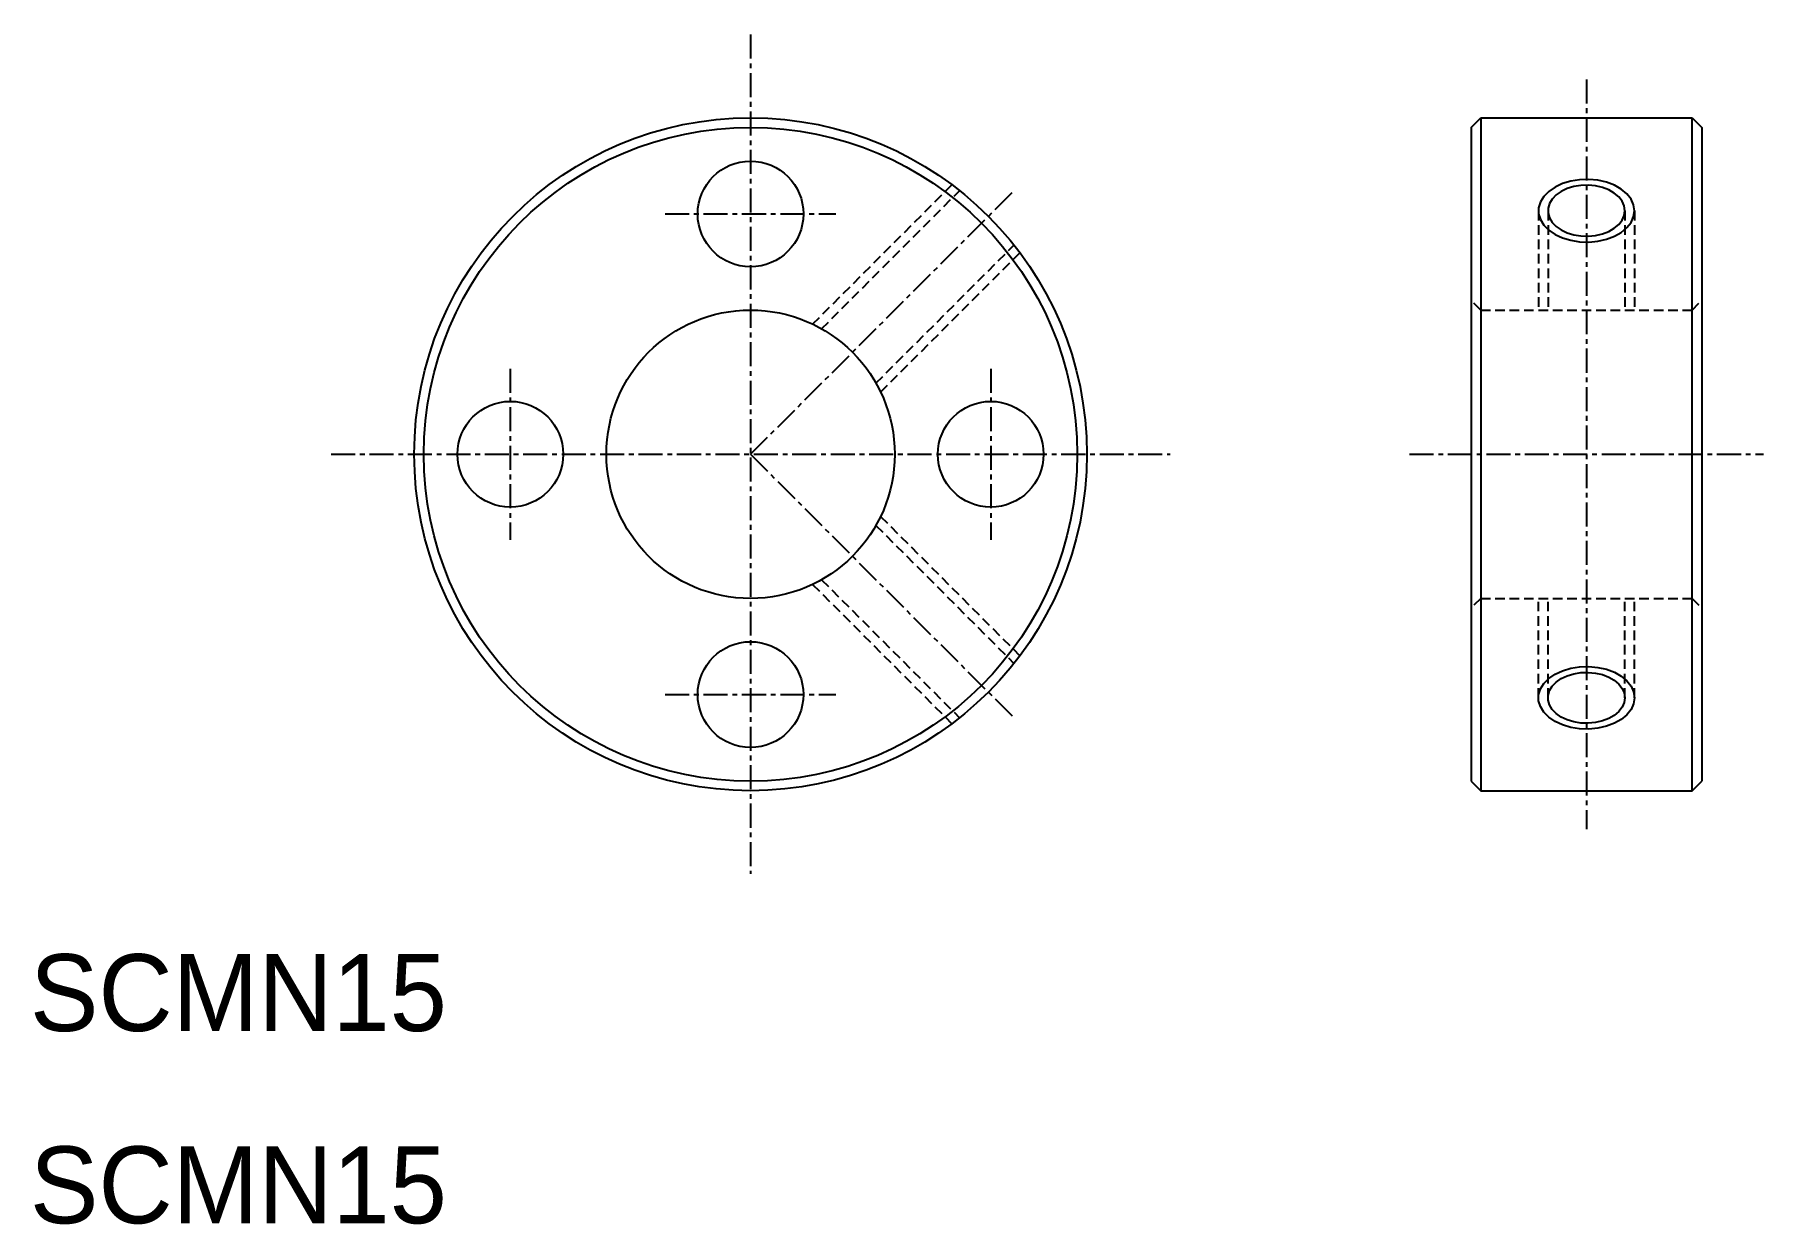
# Model space of a CAD drawing. Extents: x 10.2 to 100.2, y 9.9 to 71.8.
import ezdxf

# ---------------------------------------------------------------- set-up
doc = ezdxf.new("R2010")
doc.units = 0
doc.linetypes.add('CENTER', pattern=[2, 1.25, -0.25, 0.25, -0.25])
doc.linetypes.add('DASHED', pattern=[0.75, 0.5, -0.25])
doc.layers.get('0').update_dxf_attribs({"linetype": 'CONTINUOUS'})
doc.layers.add('CENTER', color=1, linetype='CENTER')

msp = doc.modelspace()

# ---------------------------------------------------------------- linework, layer by layer
at = {"color": 7, "linetype": 'CONTINUOUS'}
for p, q in [((85, 67), (85.5, 67.5)), ((85.5, 67.5), (85.5, 32.5)), ((85.5, 67.5), (96.5, 67.5)), ((88.25, 67.5), (88.25, 67.5)), ((91, 67.5), (91, 67.5)), ((96.5, 32.5), (96.5, 67.5)), ((96.5, 67.5), (97, 67)), ((85, 67), (85, 33)), ((97, 67), (97, 33)), ((85, 33), (85.5, 32.5)), ((85.5, 32.5), (96.5, 32.5)), ((96.5, 32.5), (97, 33))]:
    msp.add_line(p, q, dxfattribs=at)
at = {"color": 3, "linetype": 'DASHED'}
for p, q in [((50.732, 56.768), (57.98, 64.015)), ((51.197, 56.525), (58.379, 63.708)), ((88.5, 62.667), (88.5, 57.5)), ((89, 62.667), (89, 57.5)), ((93, 62.667), (93, 57.5)), ((93.5, 62.667), (93.5, 57.5)), ((54.025, 53.697), (61.208, 60.879)), ((54.268, 53.232), (61.515, 60.48)), ((85.5, 57.5), (85, 58)), ((96.5, 57.5), (97, 58)), ((85.5, 57.5), (96.5, 57.5)), ((54.025, 46.303), (61.208, 39.121)), ((54.268, 46.768), (61.515, 39.52)), ((50.732, 43.232), (57.98, 35.985)), ((51.197, 43.475), (58.379, 36.292)), ((85.5, 42.5), (85, 42)), ((85.5, 42.5), (96.5, 42.5)), ((88.5, 37.333), (88.5, 42.5)), ((89, 37.333), (89, 42.5)), ((93, 37.333), (93, 42.5)), ((93.5, 37.333), (93.5, 42.5)), ((96.5, 42.5), (97, 42))]:
    msp.add_line(p, q, dxfattribs=at)
at = {"color": 3, "flags": 128}
msp.add_lwpolyline([(93.5, 62.667), (93.455, 62.976), (93.321, 63.273), (93.103, 63.548), (92.809, 63.791), (92.45, 63.994), (92.039, 64.149), (91.589, 64.25), (91.119, 64.294), (90.644, 64.279), (90.182, 64.206), (89.75, 64.078), (89.363, 63.898), (89.035, 63.674), (88.778, 63.414), (88.601, 63.126), (88.511, 62.822), (88.511, 62.512), (88.601, 62.208), (88.778, 61.921), (89.035, 61.66), (89.363, 61.436), (89.75, 61.257), (90.182, 61.128), (90.644, 61.055), (91.119, 61.04), (91.589, 61.084), (92.039, 61.186), (92.45, 61.34), (92.809, 61.543), (93.103, 61.787), (93.321, 62.062), (93.455, 62.359)], close=True, dxfattribs=at)
at = {"color": 7, "linetype": 'CONTINUOUS', "flags": 128}
msp.add_lwpolyline([(93, 62.667), (92.964, 62.918), (92.857, 63.16), (92.683, 63.384), (92.447, 63.582), (92.16, 63.747), (91.831, 63.873), (91.472, 63.955), (91.095, 63.991), (90.715, 63.979), (90.346, 63.92), (90, 63.815), (89.69, 63.669), (89.428, 63.487), (89.222, 63.275), (89.081, 63.041), (89.009, 62.793), (89.009, 62.541), (89.081, 62.294), (89.222, 62.06), (89.428, 61.848), (89.69, 61.666), (90, 61.519), (90.346, 61.415), (90.715, 61.355), (91.095, 61.343), (91.472, 61.379), (91.831, 61.462), (92.16, 61.588), (92.447, 61.753), (92.683, 61.951), (92.857, 62.175), (92.964, 62.416)], close=True, dxfattribs=at)
at = {"color": 3, "extrusion": (0, 0, -1), "flags": 128}
msp.add_lwpolyline([(-93.5, 37.333), (-93.455, 37.024), (-93.321, 36.727), (-93.103, 36.452), (-92.809, 36.209), (-92.45, 36.006), (-92.039, 35.851), (-91.589, 35.75), (-91.119, 35.706), (-90.644, 35.721), (-90.182, 35.794), (-89.75, 35.922), (-89.363, 36.102), (-89.035, 36.326), (-88.778, 36.586), (-88.601, 36.874), (-88.511, 37.178), (-88.511, 37.488), (-88.601, 37.792), (-88.778, 38.079), (-89.035, 38.34), (-89.363, 38.564), (-89.75, 38.743), (-90.182, 38.872), (-90.644, 38.945), (-91.119, 38.96), (-91.589, 38.916), (-92.039, 38.814), (-92.45, 38.66), (-92.809, 38.457), (-93.103, 38.213), (-93.321, 37.938), (-93.455, 37.641)], close=True, dxfattribs=at)
at = {"color": 7, "linetype": 'CONTINUOUS', "extrusion": (0, 0, -1), "flags": 128}
msp.add_lwpolyline([(-93, 37.333), (-92.964, 37.082), (-92.857, 36.84), (-92.683, 36.616), (-92.447, 36.418), (-92.16, 36.253), (-91.831, 36.127), (-91.472, 36.045), (-91.095, 36.009), (-90.715, 36.021), (-90.346, 36.08), (-90, 36.185), (-89.69, 36.331), (-89.428, 36.513), (-89.222, 36.725), (-89.081, 36.959), (-89.009, 37.207), (-89.009, 37.459), (-89.081, 37.706), (-89.222, 37.94), (-89.428, 38.152), (-89.69, 38.334), (-90, 38.481), (-90.346, 38.585), (-90.715, 38.645), (-91.095, 38.657), (-91.472, 38.621), (-91.831, 38.538), (-92.16, 38.412), (-92.447, 38.247), (-92.683, 38.049), (-92.857, 37.825), (-92.964, 37.584)], close=True, dxfattribs=at)
at = {"color": 7, "linetype": 'CONTINUOUS'}
for centre, radius in [((47.5, 50), 17.5), ((47.5, 50), 17), ((47.5, 62.5), 2.75), ((47.5, 50), 7.5), ((35, 50), 2.75), ((60, 50), 2.75), ((47.5, 37.5), 2.75)]:
    msp.add_circle(centre, radius, dxfattribs=at)
at = {"layer": 'CENTER', "color": 1, "linetype": 'CENTER'}
for p, q in [((47.5, 71.828), (47.5, 28.172)), ((91, 69.493), (91, 30.507)), ((47.5, 50), (61.284, 63.784)), ((43.055, 62.5), (51.945, 62.5)), ((35, 54.445), (35, 45.555)), ((60, 54.445), (60, 45.555)), ((25.672, 50), (69.328, 50)), ((47.5, 50), (61.284, 36.216)), ((81.792, 50), (100.208, 50)), ((43.055, 37.5), (51.945, 37.5))]:
    msp.add_line(p, q, dxfattribs=at)

# ---------------------------------------------------------------- texts
at = {"color": 7, "linetype": 'CONTINUOUS'}
for p in [(10, 20), (10, 10)]:
    msp.add_text('SCMN15', height=4, dxfattribs=at).set_placement(p)

doc.saveas('drawing.dxf')
